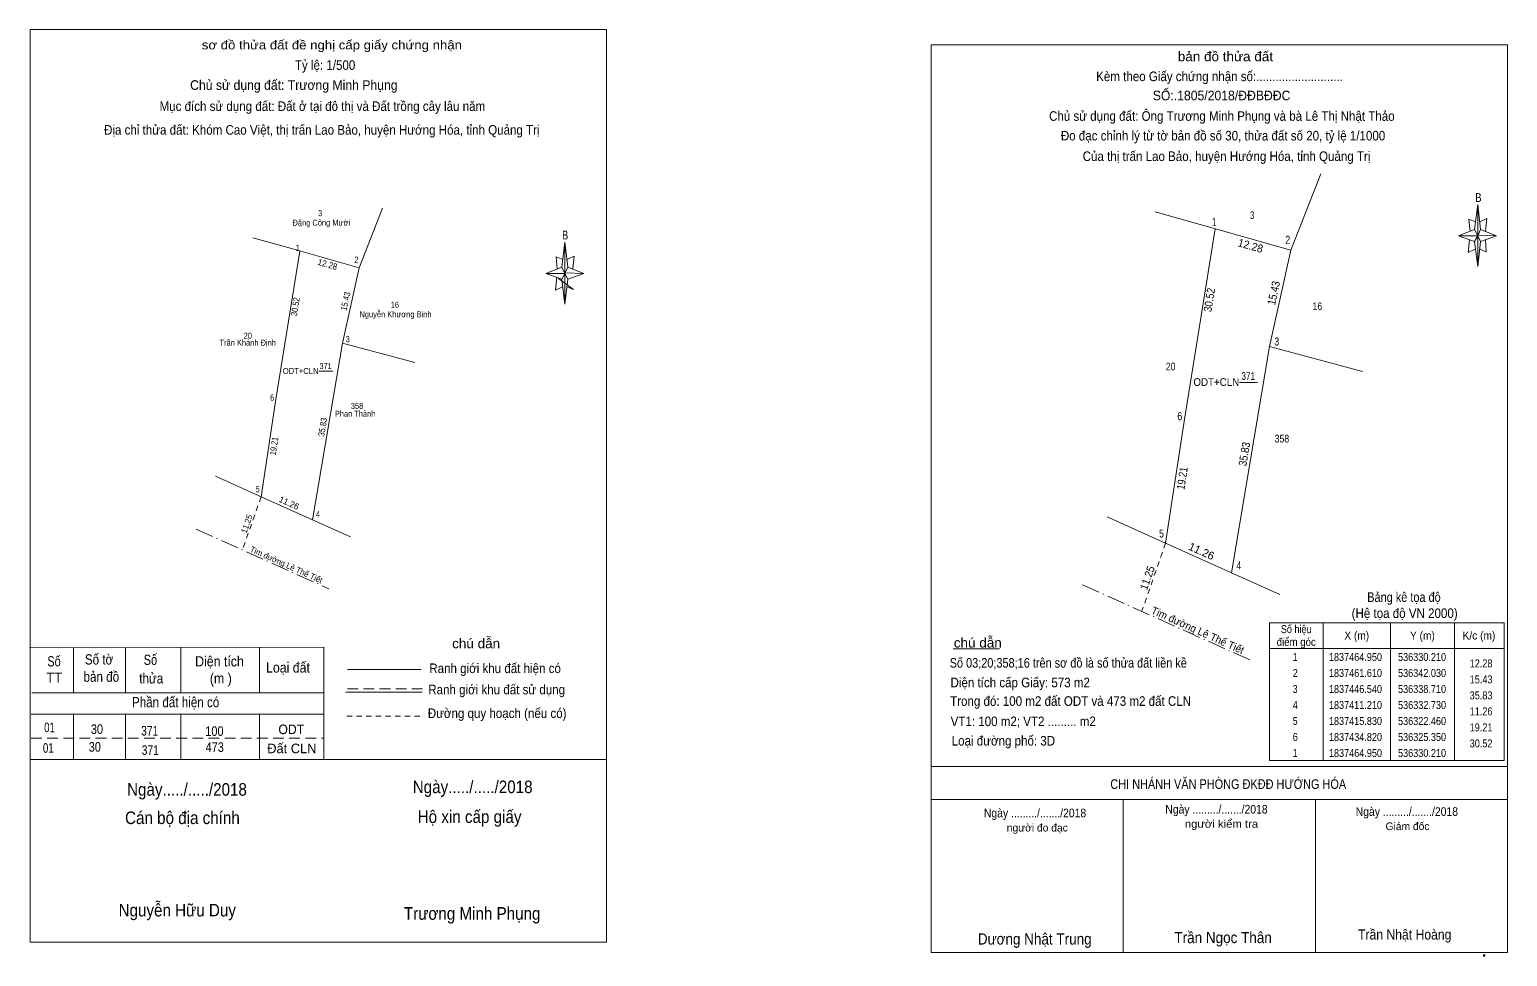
# Model space of a CAD drawing. Header units: metres. Extents: x 536145 to 536751, y 1837347 to 1837496.
# Drawn here: x 536145 to 536375.8, y 1837351.3 to 1837496.1 of the extents above; entities that cross this region are included whole.
import ezdxf
from ezdxf.enums import TextEntityAlignment as Align

# ---------------------------------------------------------------- set-up
doc = ezdxf.new("R2010")
doc.units = ezdxf.units.M
doc.header["$LTSCALE"] = 0.56
doc.header["$PDMODE"] = 32
doc.header["$PDSIZE"] = 0.28
for name, pattern in [('DOT_DASHED', [7.7, 5, -1.2, 0.3, -1.2]), ('MEDIUM_DASHED', [4.5, 3, -1.5]), ('SHORT_DASHED', [2.7, 1.5, -1.2])]:
    doc.linetypes.add(name, pattern=pattern)
for name, color, linetype, lineweight in [('12', 7, 'Continuous', 13), ('17', 7, 'Continuous', 13), ('5', 7, 'Continuous', 13), ('6', 7, 'Continuous', 13), ('63', 7, 'Continuous', 13)]:
    doc.layers.add(name, color=color, linetype=linetype, lineweight=lineweight)

msp = doc.modelspace()

# ---------------------------------------------------------------- linework, layer by layer
at = {"layer": '12'}
msp.add_line((536145.13, 1837353.51), (536235.13, 1837353.51), dxfattribs=at)
at = {"layer": '17'}
for p, q in [((536145.13, 1837353.51), (536145.13, 1837496.07)), ((536346.71, 1837473.54), (536342.03, 1837461.61)), ((536200.14, 1837468.19), (536196.47, 1837458.86)), ((536330.21, 1837464.95), (536325.35, 1837434.82)), ((536187.22, 1837461.47), (536183.45, 1837437.94)), ((536228.17, 1837458.97), (536228.63, 1837462.87)), ((536229.07, 1837458.97), (536231.57, 1837457.97)), ((536228.17, 1837457.07), (536225.67, 1837457.97)), ((536227.61, 1837457.17), (536229.97, 1837455.47)), ((536229.07, 1837457.07), (536228.63, 1837453.17)), ((536229.97, 1837455.47), (536228.93, 1837455.87)), ((536193.88, 1837447.09), (536205.2, 1837444.06)), ((536338.71, 1837446.54), (536353.21, 1837442.65)), ((536190.18, 1837442.72), (536192.4, 1837442.72)), ((536333.98, 1837440.95), (536336.82, 1837440.95)), ((536183.45, 1837437.94), (536181.18, 1837423.09)), ((536325.35, 1837434.82), (536322.46, 1837415.83)), ((536181.18, 1837423.09), (536174.06, 1837426.3)), ((536181.18, 1837423.09), (536189.2, 1837419.48)), ((536189.2, 1837419.48), (536195.14, 1837416.82)), ((536322.46, 1837415.83), (536313.34, 1837419.93)), ((536322.46, 1837415.83), (536332.73, 1837411.21)), ((536332.73, 1837411.21), (536340.31, 1837407.8)), ((536190.95, 1837399.57), (536145.01, 1837399.49)), ((536151.85, 1837399.51), (536151.85, 1837392.43)), ((536159.99, 1837399.53), (536159.99, 1837392.43)), ((536168.65, 1837399.57), (536168.65, 1837392.43)), ((536180.95, 1837399.57), (536180.95, 1837392.43)), ((536190.95, 1837399.57), (536190.95, 1837382.01)), ((536289.25, 1837399.31), (536296.49, 1837399.31)), ((536194.67, 1837396.11), (536206.17, 1837396.11)), ((536145.39, 1837392.43), (536190.95, 1837392.43)), ((536194.41, 1837392.57), (536206.31, 1837392.57)), ((536145.27, 1837389.09), (536190.95, 1837389.09)), ((536151.85, 1837389.09), (536151.85, 1837382.01)), ((536159.99, 1837389.09), (536159.99, 1837382.01)), ((536168.65, 1837389.09), (536168.65, 1837382.01)), ((536180.95, 1837389.09), (536180.95, 1837382.01)), ((536145.13, 1837382.01), (536235.13, 1837382.01)), ((536145.13, 1837382.01), (536190.95, 1837382.01))]:
    msp.add_line(p, q, dxfattribs=at)
at = {"layer": '17', "linetype": 'SHORT_DASHED'}
for p, q in [((536181.18, 1837423.09), (536178.28, 1837414.82)), ((536322.46, 1837415.83), (536318.76, 1837405.23)), ((536194.57, 1837388.81), (536206.37, 1837388.81))]:
    msp.add_line(p, q, dxfattribs=at)
at = {"layer": '17', "linetype": 'DOT_DASHED'}
for p, q in [((536171.04, 1837418.03), (536191.78, 1837408.69)), ((536309.48, 1837409.34), (536336.04, 1837397.39))]:
    msp.add_line(p, q, dxfattribs=at)
at = {"layer": '17', "linetype": 'MEDIUM_DASHED'}
for p, q in [((536194.65, 1837393.07), (536206.45, 1837393.07)), ((536145.25, 1837385.37), (536190.95, 1837385.37))]:
    msp.add_line(p, q, dxfattribs=at)
at = {"layer": '17'}
for points in [[(536145.13, 1837496.07), (536235.13, 1837496.07), (536235.13, 1837353.51)], [(536332.73, 1837411.21), (536338.71, 1837446.54), (536342.03, 1837461.61), (536328.57, 1837465.42), (536320.85, 1837467.6)], [(536189.2, 1837419.48), (536193.88, 1837447.09), (536196.47, 1837458.86), (536185.95, 1837461.84), (536179.91, 1837463.53)], [(536228.63, 1837457.97), (536228.17, 1837458.97), (536225.67, 1837457.97)], [(536228.33, 1837460.17), (536227.27, 1837460.57), (536227.43, 1837458.67)], [(536228.97, 1837460.17), (536230.07, 1837460.67), (536229.87, 1837458.67)], [(536227.37, 1837457.37), (536227.17, 1837455.37), (536228.27, 1837455.87)], [(536228.63, 1837457.97), (536229.07, 1837457.07), (536231.57, 1837457.97)]]:
    msp.add_lwpolyline(points, dxfattribs=at)
for points in [[(536228.63, 1837462.87), (536229.07, 1837458.97), (536228.63, 1837457.97)], [(536228.63, 1837457.97), (536225.67, 1837457.97), (536228.17, 1837458.97), (536229.07, 1837457.07), (536231.57, 1837457.97), (536228.63, 1837458.07)], [(536228.63, 1837457.97), (536228.63, 1837453.17), (536228.13, 1837457.07)]]:
    msp.add_lwpolyline(points, close=True, dxfattribs=at)
at = {"layer": '5'}
for p, q in [((536285.85, 1837351.9), (536285.85, 1837493.7)), ((536370.72, 1837464.84), (536371.22, 1837468.74)), ((536370.72, 1837462.94), (536368.22, 1837463.84)), ((536371.62, 1837464.84), (536374.12, 1837463.84)), ((536371.62, 1837462.94), (536371.22, 1837459.04)), ((536372.52, 1837461.34), (536371.52, 1837461.74)), ((536372.42, 1837463.24), (536372.52, 1837461.34)), ((536315.85, 1837351.9), (536315.85, 1837375.8)), ((536345.85, 1837351.9), (536345.85, 1837375.8))]:
    msp.add_line(p, q, dxfattribs=at)
for points in [[(536285.85, 1837493.7), (536375.85, 1837493.7), (536375.85, 1837351.9)], [(536370.92, 1837466.04), (536369.82, 1837466.44), (536370.02, 1837464.54)], [(536371.52, 1837466.04), (536372.62, 1837466.54), (536372.42, 1837464.54)], [(536371.22, 1837463.84), (536370.72, 1837464.84), (536368.22, 1837463.84)], [(536371.22, 1837463.84), (536371.62, 1837462.94), (536374.12, 1837463.84)], [(536369.92, 1837463.24), (536369.72, 1837461.24), (536370.82, 1837461.74)]]:
    msp.add_lwpolyline(points, dxfattribs=at)
for points in [[(536371.22, 1837468.74), (536371.62, 1837464.84), (536371.22, 1837463.84)], [(536371.22, 1837463.84), (536368.22, 1837463.84), (536370.72, 1837464.84), (536371.62, 1837462.94), (536374.12, 1837463.84), (536371.22, 1837463.94)], [(536371.22, 1837463.84), (536371.22, 1837459.04), (536370.72, 1837462.94)]]:
    msp.add_lwpolyline(points, close=True, dxfattribs=at)
at = {"layer": '6'}
for p, q in [((536285.85, 1837380.96), (536375.85, 1837380.96)), ((536285.85, 1837375.8), (536375.85, 1837375.8)), ((536375.85, 1837351.9), (536285.85, 1837351.9))]:
    msp.add_line(p, q, dxfattribs=at)
msp.add_point((536372.23, 1837351.4), dxfattribs=at)
at = {"layer": '63'}
for p, q in [((536347.06, 1837403.39), (536347.06, 1837381.89)), ((536357.56, 1837403.39), (536357.56, 1837381.89)), ((536367.56, 1837403.39), (536367.56, 1837381.89)), ((536338.66, 1837399.39), (536375.36, 1837399.39))]:
    msp.add_line(p, q, dxfattribs=at)
msp.add_lwpolyline([(536338.66, 1837403.39), (536375.36, 1837403.39), (536375.36, 1837381.89), (536338.66, 1837381.89)], close=True, dxfattribs=at)

# ---------------------------------------------------------------- texts
at = {"layer": '17'}
for s, height, width, p in [('sơ đồ thửa đất đề nghị cấp giấy chứng nhận', 1.4, 1.1, (536192.23, 1837492.97)), ('Tỷ lệ: 1/500', 1.5, 0.9, (536191.175, 1837489.77)), ('Mục đích sử dụng đất: Đất ở tại đô thị và Đất trồng cây lâu năm', 1.5, 0.9, (536190.745, 1837483.35)), ('Địa chỉ thửa đất: Khóm Cao Việt, thị trấn Lao Bảo, huyện Hướng Hóa, tỉnh Quảng Trị', 1.5, 0.9, (536190.66, 1837479.65)), ('Đặng Công Mười', 0.9375, 0.9, (536190.575, 1837465.43)), ('3', 0.9375, 0.75, (536190.4, 1837466.92)), ('3', 1.2, 0.75, (536335.98, 1837466.48)), ('B', 1.378, 0.75, (536228.67, 1837463.27)), ('Nguyễn Khương Binh', 0.9375, 0.9, (536202.17, 1837451.12)), ('16', 0.9375, 0.85, (536202.065, 1837452.62)), ('16', 1.2, 0.85, (536346.155, 1837452.24)), ('Trần Khánh Định', 0.9375, 0.9, (536179.085, 1837446.69)), ('20', 0.9375, 0.85, (536179.1, 1837447.77)), ('ODT+CLN', 0.9375, 0.95, (536187.355, 1837442.27)), ('371', 0.9375, 0.8, (536191.25, 1837443.02)), ('20', 1.2, 0.85, (536323.24, 1837442.82)), ('371', 1.2, 0.8, (536335.36, 1837441.34)), ('ODT+CLN', 1.2, 0.95, (536330.375, 1837440.4)), ('Phan Thành', 0.9375, 0.85, (536195.86, 1837435.59)), ('358', 0.9375, 0.85, (536196.16, 1837436.81)), ('358', 1.2, 0.85, (536340.625, 1837431.56)), ('chú dẫn', 1.5, 1.05, (536214.765, 1837399.41)), ('Số', 1.6, 0.8, (536148.83, 1837396.57)), ('Số tờ', 1.6, 0.85, (536155.86, 1837396.87)), ('Số', 1.6, 0.8, (536163.89, 1837396.81)), ('Diện tích', 1.6, 0.9, (536174.675, 1837396.57)), ('Loại đất', 1.6, 0.9, (536185.375, 1837395.61)), ('Ranh giới khu đất hiện có ', 1.5, 0.9, (536217.975, 1837395.53)), ('TT', 1.6, 0.95, (536148.86, 1837394.01)), ('bản đồ', 1.6, 0.85, (536156.22, 1837394.17)), ('thửa', 1.6, 0.85, (536164.02, 1837393.91)), ('(m )', 1.6, 0.9, (536174.885, 1837393.91)), ('Phần đất hiện có', 1.6, 0.85, (536167.825, 1837390.19)), ('Ranh giới khu đất sử dụng', 1.5, 0.9, (536217.97, 1837392.21)), ('Đường quy hoạch (nếu có)', 1.5, 0.9, (536218.05, 1837388.51)), ('01', 1.5, 0.75, (536148.13, 1837386.29)), ('30', 1.5, 0.85, (536155.54, 1837386.03)), ('371', 1.5, 0.8, (536163.78, 1837385.77)), ('100', 1.5, 0.85, (536173.885, 1837385.71)), ('ODT', 1.5, 0.95, (536185.89, 1837385.99)), ('01', 1.5, 0.75, (536147.935, 1837383.08)), ('30', 1.5, 0.85, (536155.2, 1837383.25)), ('371', 1.5, 0.8, (536163.87, 1837382.75)), ('473', 1.5, 0.85, (536173.935, 1837383.22)), ('Ngày...../...../2018', 1.97, 0.9, (536169.6, 1837376.37)), ('Ngày...../...../2018', 1.97, 0.9, (536214.22, 1837376.77)), ('Cán bộ địa chính', 1.97, 0.9, (536168.89, 1837371.94)), ('Hộ xin cấp giấy', 1.97, 0.9, (536213.74, 1837372.11)), ('Nguyễn Hữu Duy', 1.97, 0.9, (536168.08, 1837357.51)), ('Trương Minh Phụng', 1.97, 0.9, (536214.145, 1837356.99))]:
    msp.add_text(s, height=height, dxfattribs=dict(at, width=width)).set_placement(p, align=Align.CENTER)
at = {"layer": '17', "width": 0.95}
msp.add_text('Chủ sử dụng đất: Trương Minh Phụng', height=1.5, dxfattribs=at).set_placement((536170.09, 1837486.65))
for s, height, rotation, p in [('11.25', 0.9375, 70.758, (536179.3776, 1837418.6955)), ('Tim đường Lê Thế Tiết', 0.9375, 335.776, (536184.9127, 1837412.0292)), ('11.25', 1.2, 70.758, (536320.1661, 1837410.2023)), ('Tim đường Lê Thế Tiết', 1.2, 335.776, (536327.2238, 1837401.6793))]:
    msp.add_text(s, height=height, rotation=rotation, dxfattribs=at).set_placement(p, align=Align.CENTER)
at = {"layer": '17'}
msp.add_text('Đất CLN', height=1.5, dxfattribs=at).set_placement((536185.98, 1837383.01), align=Align.CENTER)
at = {"layer": '5'}
for s, height, width, p in [('bản đồ thửa đất', 1.5, 1.05, (536331.8, 1837491.12)), ('Kèm theo Giấy chứng nhận số:...........................', 1.5, 0.9, (536330.88, 1837488.01)), ('SỐ:.1805/2018/ĐĐBĐĐC', 1.5, 0.95, (536331.2, 1837485.02)), ('Chủ sử dụng đất: Ông Trương Minh Phụng và bà Lê Thị Nhật Thảo', 1.5, 0.9, (536331.24, 1837481.81)), ('Đo đạc chỉnh lý từ tờ bản đồ số 30, thửa đất số 20, tỷ lệ 1/1000 ', 1.5, 0.9, (536331.68, 1837478.74)), ('Của thị trấn Lao Bảo, huyện Hướng Hóa, tỉnh Quảng Trị', 1.5, 0.9, (536331.975, 1837475.53)), ('B', 1.378, 0.8, (536371.31, 1837469.14))]:
    msp.add_text(s, height=height, dxfattribs=dict(at, width=width)).set_placement(p, align=Align.CENTER)
at = {"layer": '6'}
for s, height, width, p in [('Bảng kê tọa độ', 1.5, 0.85, (536359.69, 1837406.65)), ('(Hệ tọa độ VN 2000)', 1.5, 0.9, (536359.795, 1837404.14)), ('chú dẫn', 1.5, 1.05, (536293.12, 1837399.52)), ('CHI NHÁNH VĂN PHÒNG ĐKĐĐ HƯỚNG HÓA', 1.5, 0.85, (536332.24, 1837377.44)), ('Ngày ........./......./2018', 1.35, 0.9, (536302.06, 1837373)), ('Ngày ........./......./2018', 1.35, 0.9, (536330.4, 1837373.58)), ('Ngày ........./......./2018', 1.35, 0.9, (536360.14, 1837373.22)), ('người kiểm tra', 1.2, 1.1, (536331.18, 1837371.38)), ('Dương Nhật Trung', 1.75, 0.9, (536302.015, 1837353.12)), ('Trần Ngọc Thân', 1.75, 0.9, (536331.44, 1837353.34)), ('Trần Nhật Hoàng', 1.58, 0.9, (536359.805, 1837353.9))]:
    msp.add_text(s, height=height, dxfattribs=dict(at, width=width)).set_placement(p, align=Align.CENTER)
for s, width, p in [('Số 03;20;358;16 trên sơ đồ là số thửa đất liền kề', 0.85, (536288.73, 1837396.38)), ('Diện tích cấp Giấy: 573 m2 ', 0.9, (536288.86, 1837393.31)), ('Trong đó: 100 m2 đất ODT và 473 m2 đất CLN', 0.9, (536288.8, 1837390.41)), ('VT1: 100 m2; VT2 ......... m2', 0.9, (536288.88, 1837387.24)), ('Loại đường phố: 3D', 0.9, (536289.05, 1837384.21))]:
    msp.add_text(s, height=1.5, dxfattribs=dict(at, width=width)).set_placement(p)
for s, p in [('người đo đạc', (536302.415, 1837370.78)), ('Giám đốc', (536360.245, 1837371))]:
    msp.add_text(s, height=1.2, dxfattribs=at).set_placement(p, align=Align.CENTER)
at = {"layer": '63'}
for s, height, width, p in [(' 1', 1.25, 0.75, (536330.4, 1837465.41)), (' 2', 1.25, 0.85, (536341.93, 1837462.6)), (' 1', 0.9765, 0.75, (536187.22, 1837461.46)), (' 2', 0.9765, 0.85, (536196.38, 1837459.62)), (' 3', 0.9765, 0.8, (536195.02, 1837447.21)), (' 3', 1.25, 0.8, (536340.19, 1837446.71)), (' 6', 0.9765, 0.85, (536183.22, 1837438.08)), (' 6', 1.25, 0.85, (536325.07, 1837435.04)), (' 5', 0.9765, 0.8, (536180.96, 1837423.77)), ('4', 0.9765, 0.8, (536190.38, 1837419.87)), (' 5', 1.25, 0.8, (536322.19, 1837416.71)), ('4', 1.25, 0.8, (536334.26, 1837411.72)), ('12.28', 1.25, 0.85, (536373.51, 1837396.42)), ('15.43', 1.25, 0.85, (536373.51, 1837393.92)), ('35.83', 1.25, 0.85, (536373.51, 1837391.42)), ('11.26', 1.25, 0.85, (536373.51, 1837388.92)), ('19.21', 1.25, 0.85, (536373.51, 1837386.42)), ('30.52', 1.25, 0.85, (536373.51, 1837383.92))]:
    msp.add_text(s, height=height, dxfattribs=dict(at, width=width)).set_placement(p, align=Align.RIGHT)
for s, height, rotation, width, p in [('12.28', 1.25, 344.221, 0.95, (536335.5501, 1837461.6959)), ('12.28', 0.9765, 344.221, 0.95, (536191.4222, 1837458.9112)), ('15.43', 1.25, 77.576, 0.9, (536339.9432, 1837454.7755)), ('30.52', 0.9762, 80.837, 0.9, (536186.9975, 1837452.6923)), ('15.43', 0.9762, 77.576, 0.9, (536194.8316, 1837453.52)), ('30.52', 1.25, 80.837, 0.9, (536329.9041, 1837453.7355)), ('35.83', 0.9765, 80.393, 0.9, (536191.266, 1837433.8835)), ('19.21', 0.9765, 81.347, 0.85, (536183.6763, 1837430.9315)), ('35.83', 1.25, 80.393, 0.9, (536335.3749, 1837429.6507)), ('19.21', 1.25, 81.347, 0.85, (536325.6571, 1837425.871))]:
    msp.add_text(s, height=height, rotation=rotation, dxfattribs=dict(at, width=width)).set_placement(p, align=Align.CENTER)
for height, p in [(0.9765, (536185.3447, 1837421.6621)), (1.25, (536327.8086, 1837414.0014))]:
    msp.add_text('11.26', height=height, rotation=335.779, dxfattribs=at).set_placement(p, align=Align.CENTER)
for s, width, p in [('điểm góc', 0.9, (536342.86, 1837399.77)), ('Số hiệu', 0.85, (536342.86, 1837401.77)), ('X (m)', 0.95, (536352.31, 1837400.77)), ('Y (m)', 0.95, (536362.565, 1837400.77)), ('K/c (m)', 0.95, (536371.405, 1837400.77)), ('1837464.950', 0.85, (536352.11, 1837397.42)), ('536330.210', 0.85, (536362.51, 1837397.42)), (' 1', 0.75, (536342.51, 1837397.42)), (' 2', 0.85, (536342.515, 1837394.92)), ('1837461.610', 0.85, (536352.11, 1837394.92)), ('536342.030', 0.85, (536362.51, 1837394.92)), (' 3', 0.8, (536342.505, 1837392.42)), ('1837446.540', 0.85, (536352.11, 1837392.42)), ('536338.710', 0.85, (536362.51, 1837392.42)), (' 4', 0.85, (536342.51, 1837389.92)), ('1837411.210', 0.85, (536352.11, 1837389.92)), ('536332.730', 0.85, (536362.51, 1837389.92)), (' 5', 0.8, (536342.515, 1837387.42)), ('1837415.830', 0.85, (536352.11, 1837387.42)), ('536322.460', 0.85, (536362.51, 1837387.42)), (' 6', 0.85, (536342.515, 1837384.92)), ('1837434.820', 0.85, (536352.11, 1837384.92)), ('536325.350', 0.85, (536362.51, 1837384.92)), (' 1', 0.75, (536342.51, 1837382.42)), ('1837464.950', 0.85, (536352.11, 1837382.42)), ('536330.210', 0.85, (536362.51, 1837382.42))]:
    msp.add_text(s, height=1.25, dxfattribs=dict(at, width=width)).set_placement(p, align=Align.CENTER)

doc.saveas('drawing.dxf')
